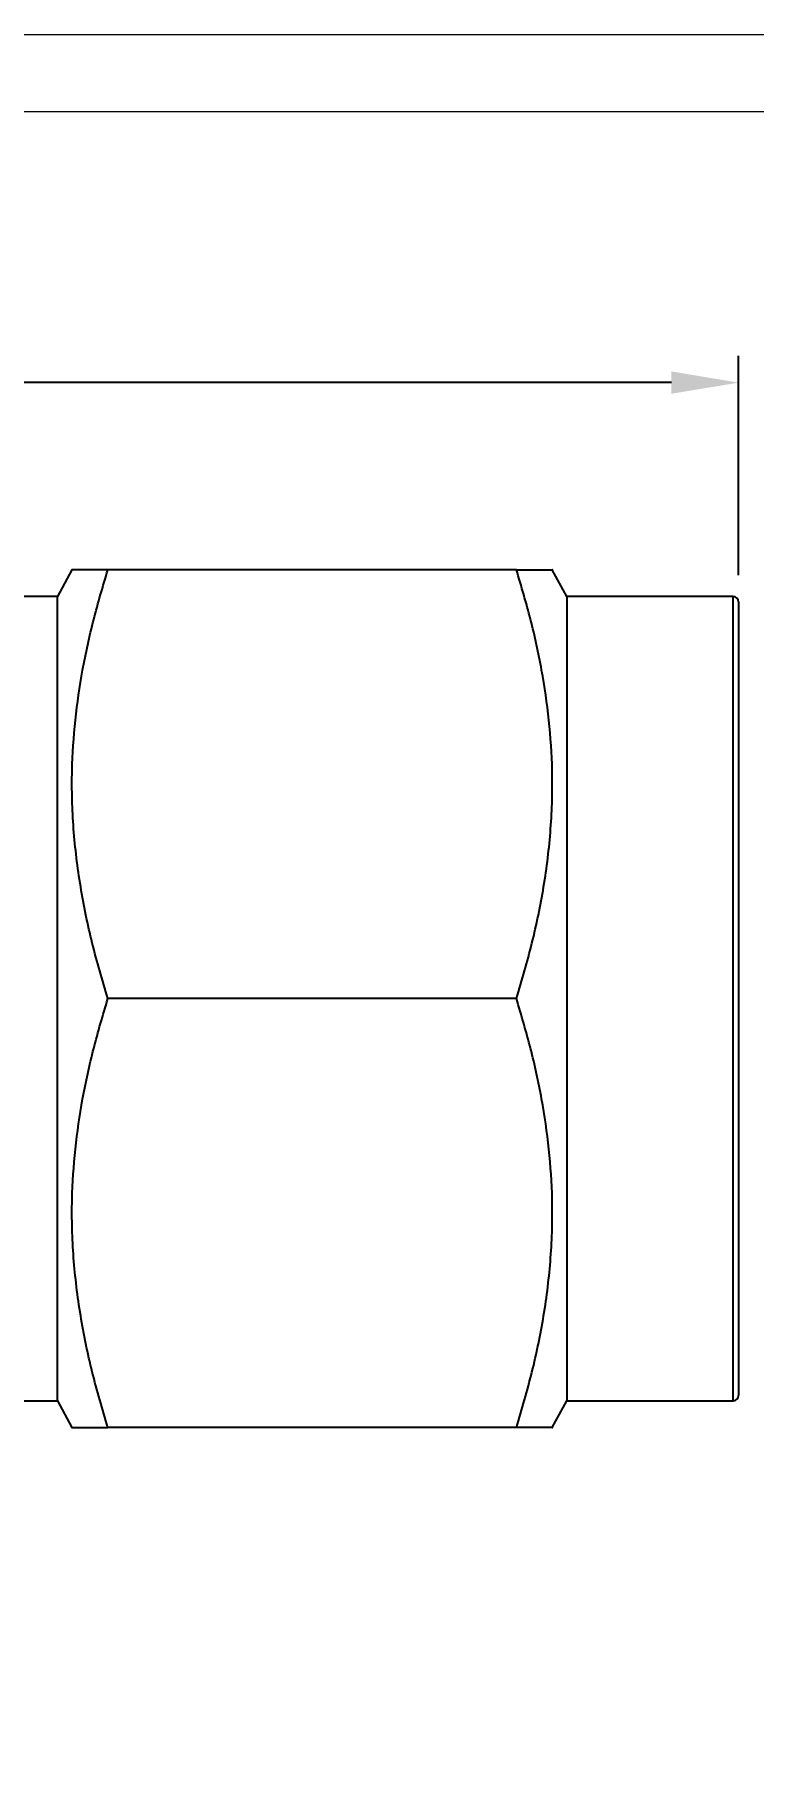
# Model space of a CAD drawing. Header units: millimetres. Extents: x 1276 to 1839, y 649 to 1061.
# Drawn here: x 1757.13 to 1770.54, y 724.82 to 757.03 of the extents above; entities that cross this region are included whole.
import ezdxf

# ---------------------------------------------------------------- set-up
doc = ezdxf.new("R2010")
doc.units = ezdxf.units.MM
doc.linetypes.add('SLD-Solid', pattern=[0])
doc.styles.add('GENISO', font='geniso.shx', dxfattribs={"oblique": 15})
doc.dimstyles.new('Scale', dxfattribs={"dimscale": 0.5, "dimtxt": 2.5, "dimasz": 2.5, "dimexe": 1, "dimexo": 1, "dimgap": 0.2, "dimtad": 1, "dimdec": 1, "dimzin": 0, "dimtxsty": 'GENISO', "dimcen": 2.5, "dimclrd": 1, "dimclre": 1, "dimclrt": 7, "dimadec": 0, "dimazin": 0, "dimtfac": 1, "dimtdec": 1, "dimtmove": 0, "dimatfit": 3, "dimfxl": 1, "dimtzin": 0, "dimlwd": -1, "dimlwe": -1, "dimarcsym": 0})

# ---------------------------------------------------------------- blocks, each defined once
blk = doc.blocks.new('*D17')
at = {"color": 1, "transparency": 16777216}
for p, q in [((1717.955, 749.05), (1717.955, 751.039)), ((1770.255, 746.95), (1770.255, 751.039)), ((1769.005, 750.539), (1719.205, 750.539))]:
    blk.add_line(p, q, dxfattribs=at)
for points in [[(1719.205, 750.748), (1719.205, 750.331), (1717.955, 750.539)], [(1769.005, 750.748), (1769.005, 750.331), (1770.255, 750.539)]]:
    blk.add_solid(points, dxfattribs=at)
at = {"layer": 'Defpoints', "color": 0, "transparency": 16777216}
for p in [(1717.955, 750.539), (1717.955, 748.55), (1770.255, 746.45)]:
    blk.add_point(p, dxfattribs=at)
at = {"color": 7, "transparency": 16777216, "insert": (1744.105, 751.358), "char_height": 1.25, "attachment_point": 5, "style": 'GENISO'}
blk.add_mtext('52,3', dxfattribs=at)

msp = doc.modelspace()

# ---------------------------------------------------------------- linework, layer by layer
at = {"linetype": 'Continuous', "lineweight": 25}
for p, q in [((1757.825, 747.05), (1757.555, 746.55)), ((1766.115, 747.05), (1758.495, 747.05)), ((1767.055, 746.55), (1766.784, 747.05)), ((1757.555, 746.55), (1756.755, 746.55)), ((1757.555, 739.05), (1757.555, 746.55)), ((1770.155, 746.55), (1767.055, 746.55)), ((1767.055, 746.55), (1767.055, 731.55)), ((1770.155, 731.55), (1770.155, 746.55)), ((1770.255, 746.45), (1770.255, 731.65)), ((1757.555, 731.55), (1757.555, 739.05)), ((1766.115, 739.05), (1758.495, 739.05)), ((1756.755, 731.55), (1757.555, 731.55)), ((1757.555, 731.55), (1757.825, 731.05)), ((1766.784, 731.05), (1767.055, 731.55)), ((1767.055, 731.55), (1770.155, 731.55)), ((1766.115, 731.05), (1758.495, 731.05))]:
    msp.add_line(p, q, dxfattribs=at)
at = {"linetype": 'SLD-Solid', "lineweight": 15}
for points in [[(1692.898, 757.031), (1839.363, 757.031), (1839.363, 654.721), (1692.898, 654.721)], [(1694.334, 755.595), (1837.927, 755.595), (1837.927, 656.157), (1694.334, 656.157)]]:
    msp.add_lwpolyline(points, close=True, dxfattribs=at)
at = {"linetype": 'Continuous', "lineweight": 25}
for centre, start, end in [((1770.155, 746.45), 0, 90), ((1770.155, 731.65), 270, 0)]:
    msp.add_arc(centre, 0.1, start, end, dxfattribs=at)
for points, knots in [([(1758.495, 747.05), (1758.356, 747.05), (1758.147, 747.05), (1757.964, 747.05), (1757.862, 747.05), (1757.813, 747.05), (1757.828, 747.05), (1757.828, 747.05)], [0, 0, 0, 0, 0.366106, 0.550623, 0.735124, 0.982905, 1, 1, 1, 1]), ([(1758.495, 739.05), (1758.393, 739.395), (1758.19, 740.084), (1757.972, 741.141), (1757.84, 742.216), (1757.811, 743.255), (1757.877, 744.245), (1758.015, 745.186), (1758.219, 746.122), (1758.403, 746.741), (1758.495, 747.05)], [0, 0, 0, 0, 0.131551, 0.26307, 0.397143, 0.531195, 0.647436, 0.763692, 0.881836, 1, 1, 1, 1]), ([(1766.115, 739.05), (1766.216, 739.395), (1766.419, 740.084), (1766.638, 741.141), (1766.77, 742.216), (1766.798, 743.255), (1766.733, 744.245), (1766.594, 745.186), (1766.39, 746.122), (1766.206, 746.741), (1766.115, 747.05)], [0, 0, 0, 0, 0.131551, 0.26307, 0.397143, 0.531195, 0.647436, 0.763692, 0.881836, 1, 1, 1, 1]), ([(1766.115, 747.05), (1766.253, 747.05), (1766.462, 747.05), (1766.646, 747.05), (1766.747, 747.05), (1766.797, 747.05), (1766.782, 747.05), (1766.781, 747.05)], [0, 0, 0, 0, 0.366106, 0.550623, 0.735124, 0.982905, 1, 1, 1, 1]), ([(1758.495, 731.05), (1758.393, 731.395), (1758.19, 732.084), (1757.972, 733.141), (1757.84, 734.216), (1757.811, 735.255), (1757.877, 736.245), (1758.015, 737.186), (1758.219, 738.122), (1758.403, 738.741), (1758.495, 739.05)], [0, 0, 0, 0, 0.131551, 0.26307, 0.397143, 0.531195, 0.647435, 0.763692, 0.881836, 1, 1, 1, 1]), ([(1766.115, 731.05), (1766.216, 731.395), (1766.419, 732.084), (1766.638, 733.141), (1766.77, 734.216), (1766.798, 735.255), (1766.733, 736.245), (1766.594, 737.186), (1766.39, 738.122), (1766.206, 738.741), (1766.115, 739.05)], [0, 0, 0, 0, 0.131551, 0.26307, 0.397143, 0.531195, 0.647435, 0.763691, 0.881836, 1, 1, 1, 1]), ([(1757.828, 731.05), (1757.827, 731.05), (1757.812, 731.05), (1757.861, 731.05), (1757.963, 731.05), (1758.146, 731.05), (1758.355, 731.05), (1758.495, 731.05)], [0, 0, 0, 0, 0.011585, 0.264872, 0.447852, 0.630847, 1, 1, 1, 1]), ([(1766.782, 731.05), (1766.782, 731.05), (1766.798, 731.05), (1766.748, 731.05), (1766.647, 731.05), (1766.464, 731.05), (1766.254, 731.05), (1766.115, 731.05)], [0, 0, 0, 0, 0.011585, 0.264872, 0.447852, 0.630847, 1, 1, 1, 1])]:
    msp.add_open_spline(points, degree=3, knots=knots, dxfattribs=at)

# ---------------------------------------------------------------- dimensions: what is measured, and where the dimension line sits
dim = msp.add_linear_dim(base=(1717.955, 750.539), p1=(1770.255, 746.45), p2=(1717.955, 748.55), dimstyle='Scale')
dim.commit()
dim.dimension.update_dxf_attribs({"geometry": '*D17', "text_midpoint": (1744.105, 751.358)})

doc.saveas('drawing.dxf')
